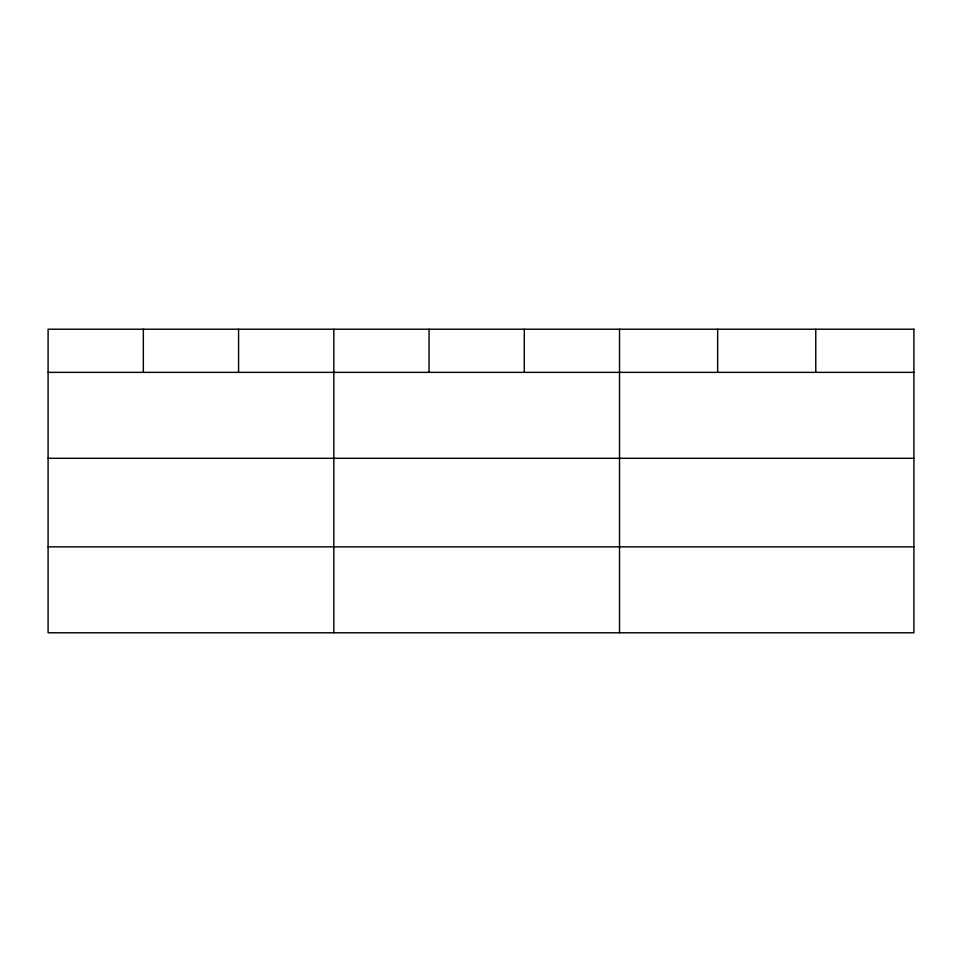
<?xml version="1.0" encoding="UTF-8"?>
<svg xmlns="http://www.w3.org/2000/svg" width="962" height="962" viewBox="0 0 962 962"><rect width="100%" height="100%" fill="white"/><g stroke="black" fill="none" stroke-linecap="round" stroke-linejoin="round"><path stroke-width="1.44" d="M48.1 372.366L913.9 372.366M48.1 458.309L913.9 458.309M48.1 546.849L913.9 546.849M815.776 329.22L815.776 372.366M717.652 329.22L717.652 372.366M619.528 329.22L619.528 632.78M524.29 329.22L524.29 372.366M429.052 329.22L429.052 372.366M333.814 329.22L333.814 632.78M238.576 329.22L238.576 372.366M143.338 329.22L143.338 372.366M913.9 329.22L48.1 329.22L48.1 632.78L913.9 632.78L913.9 329.22"/></g></svg>
